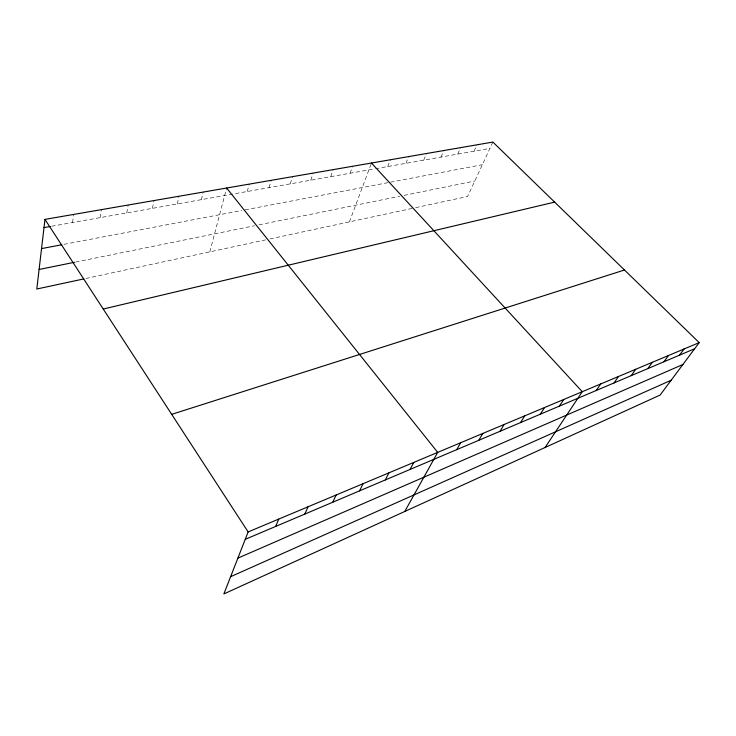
<?xml version="1.0" encoding="UTF-8"?>
<svg xmlns="http://www.w3.org/2000/svg" width="736" height="736" viewBox="0 0 736 736"><rect width="100%" height="100%" fill="white"/><g stroke="black" fill="none" stroke-linecap="round" stroke-linejoin="round"><path stroke-width="0.55" stroke-dasharray="3.68 2.76" d="M72.551 222.539L73.701 214.424M100.114 217.644L101.421 209.64M126.73 212.916L128.193 205.013M152.444 208.343L154.054 200.551M177.312 203.927L179.05 196.236M201.37 199.649L203.228 192.059M209.824 251.859L226.633 188.02M247.213 191.507L249.292 184.11M269.063 187.634L271.244 180.32M290.251 183.871L292.523 176.649M310.794 180.219L313.15 173.089M330.731 176.677L333.169 169.63M350.088 173.236L352.599 166.281M349.425 221.867L371.459 163.024M387.697 166.557L390.338 159.767M405.959 163.309L408.664 156.602M423.715 160.163L426.466 153.53M440.965 157.099L443.771 150.54M457.737 154.118L460.589 147.632M474.048 151.22L476.956 144.808M492.872 142.066L467.608 196.484L414.064 207.984M85.937 278.466L265.604 239.872M269.919 238.952L412.942 208.233M75.633 262.053L254.546 225.74M258.998 224.83L399.722 196.264M404.082 195.38L474.784 181.028M64.014 244.324L241.886 210.468M245.125 209.852L389.445 182.372M390.503 182.169L482.365 164.689M51.686 226.237L374.422 168.912M375.526 168.719L489.928 148.396"/><path stroke-width="1.1" d="M699.2 342.626L248.133 531.935L223.864 593.934L660.109 395.057L699.2 342.626L492.872 142.066L44.97 219.383L36.8 289.018L83.748 278.935M275.66 526.433L278.751 519.082M304.796 514.078L308.062 506.782M332.736 502.228L336.15 494.988M359.536 490.866L363.096 483.681M385.278 479.946L388.958 472.825M410.007 469.458L413.807 462.401M404.763 511.465L437.699 452.373L226.633 188.02M456.697 449.659L460.69 442.722M478.759 440.303L482.834 433.43M500.011 431.296L504.16 424.479M520.518 422.593L524.731 415.84M540.307 414.202L544.585 407.514M559.415 406.097L563.748 399.473M545.072 447.497L582.259 391.699L371.459 163.024M596.261 390.476L600.686 383.971M614.036 382.941L618.488 376.492M631.212 375.654L635.702 369.27M647.836 368.598L652.354 362.287M663.936 361.781L668.472 355.516M679.521 355.166L684.075 348.965M230.616 576.693L671.158 380.236M237.875 558.146L682.888 364.504M245.235 539.341L694.618 348.763M171.7 414.35L624.487 270.002M103.252 309.037L554.65 202.115M39.091 269.468L74.52 262.283M41.538 248.602L61.769 244.757M44.004 227.608L50.591 226.44M44.97 219.383L248.133 531.935"/></g></svg>
